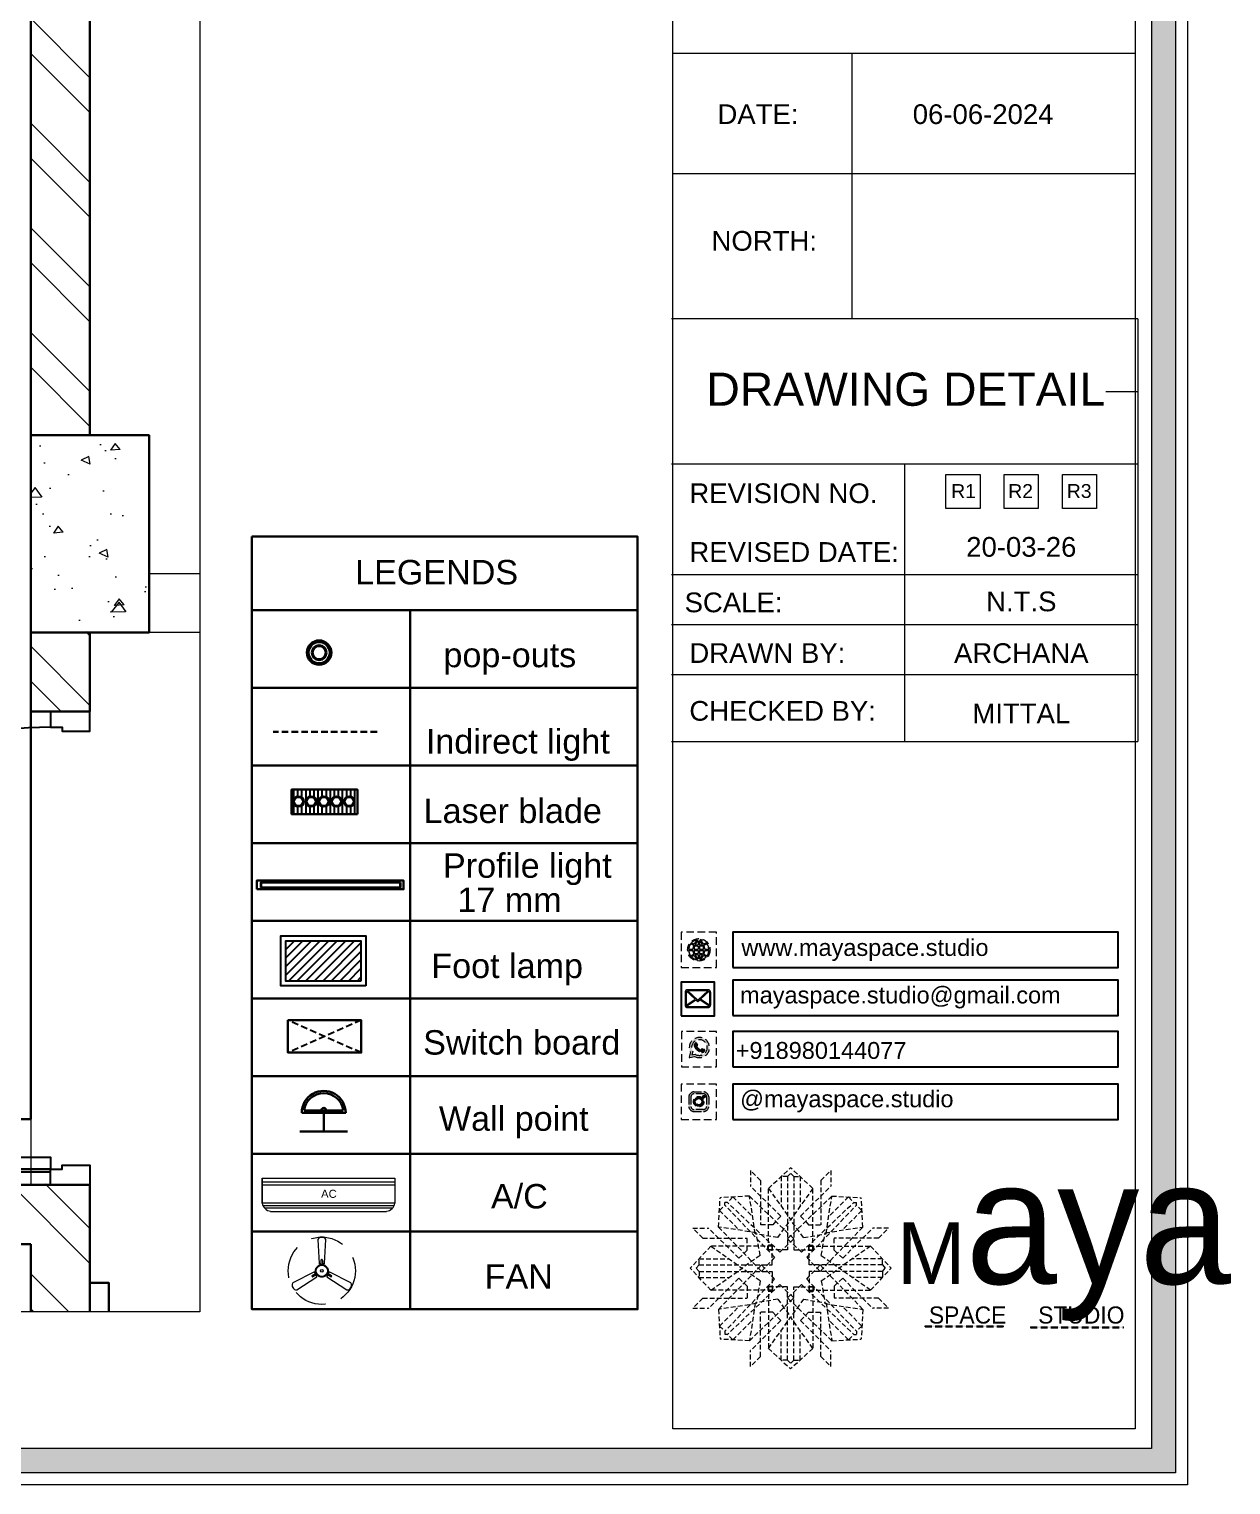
# Model space of a CAD drawing. Header units: millimetres. Extents: x 56222 to 3066687, y -650199 to -121287.
# Drawn here: x 135688.5 to 135779.9, y -183256.6 to -183145.9 of the extents above; entities that cross this region are included whole.
import ezdxf
from ezdxf.enums import TextEntityAlignment as Align

# ---------------------------------------------------------------- set-up
doc = ezdxf.new("R2010")
doc.units = ezdxf.units.MM
doc.header["$MEASUREMENT"] = 0
for name, pattern in [('00 . GROUND FLOOR$0$DASHED', [0.75, 0.5, -0.25]), ('ACAD_ISO02W100', [15, 12, -3]), ('DASHED', [0.75, 0.5, -0.25]), ('DASHED2', [0.375, 0.25, -0.125]), ('DASHEDX2', [1.5, 1, -0.5])]:
    doc.linetypes.add(name, pattern=pattern)
for name, color, linetype in [('09ELECTRICAL', 5, 'Continuous'), ('AR DOOR', 40, 'Continuous'), ('AR ELE-5', 134, 'Continuous'), ('AR HATCH-7', 7, 'Continuous')]:
    doc.layers.add(name, color=color, linetype=linetype)
for name, color, linetype, lineweight in [('COLUMN', 1, 'Continuous', 30), ('dim05', 1, 'Continuous', 13), ('Dimension', 10, 'DASHEDX2', 20), ('ELEC-wires', 1, 'DASHED2', 13), ('Electrical', 84, 'Continuous', 30), ('ELEVATION', 250, 'Continuous', 9), ('FIRST FLOOR', 7, 'Continuous', 9), ('FIRST FLOOR_( PLine )_', 251, 'Continuous', 30), ('FURNITURE', 32, 'Continuous', 9), ('GF FALSE CEILING', 6, 'Continuous', 35), ('NAME PLATE', 7, 'Continuous', 25)]:
    doc.layers.add(name, color=color, linetype=linetype, lineweight=lineweight)
doc.styles.add('Arial', font='arial.ttf')
doc.styles.get("Standard").update_dxf_attribs({"font": 'arial.ttf', "height": 6})
pattern_1 = [(135, (-47548.872, -317320.819), (-3.97747564, -3.97747564), []), (135, (-47548.872, -317318.167), (-3.97747564, -3.97747564), [])]

# ---------------------------------------------------------------- blocks, each defined once
blk = doc.blocks.new('*U19')
for points in [[(-1160, 0), (-1120, 0), (-1120, 30), (-1110, 30), (-1110, 100), (-1160, 100)], [(40, 0), (0, 0), (0, 30), (-10, 30), (-10, 100), (40, 100)], [(0, 0), (0, -1120), (-30, -1120), (-30, 0)]]:
    blk.add_lwpolyline(points, close=True)
at = {"layer": 'AR ELE-5', "linetype": 'ByBlock', "ltscale": 15}
blk.add_arc((1.6, 0.7), 1121.6, 180.0347, 267.627, dxfattribs=at)
blk = doc.blocks.new('FSFSF')
at = {"color": 42, "lineweight": 5, "true_color": 0xe0ac11}
for p, q in [((28600.03, 143.51), (28600.03, 140.16)), ((28602.15, 141.41), (28600.03, 143.51)), ((28603.86, 139.69), (28608.58, 144.08)), ((28613.31, 139.69), (28608.58, 144.08)), ((28615.02, 141.41), (28617.14, 143.51)), ((28617.14, 143.51), (28617.14, 140.16)), ((28606.47, 133.76), (28600.03, 140.16)), ((28602.15, 141.41), (28602.15, 131.95)), ((28607.9, 142.22), (28606.58, 142.22)), ((28606.58, 142.22), (28606.58, 135.84)), ((28607.9, 142.22), (28608.58, 142.85)), ((28607.9, 142.22), (28607.9, 126.58)), ((28609.27, 142.22), (28608.59, 142.85)), ((28609.27, 142.22), (28609.27, 126.58)), ((28609.27, 142.22), (28610.59, 142.22)), ((28610.59, 142.22), (28610.59, 135.84)), ((28610.7, 133.76), (28617.14, 140.16)), ((28615.02, 141.41), (28615.02, 131.95)), ((28593.19, 131.45), (28593.54, 137.71)), ((28599.8, 138.06), (28593.54, 137.71)), ((28594.56, 136.12), (28594.56, 136.71)), ((28596.24, 137.86), (28595.12, 136.69)), ((28596.24, 137.86), (28600.47, 133.65)), ((28601.03, 130), (28599.8, 138.06)), ((28599.8, 138.05), (28608.58, 129.56)), ((28603.86, 126.58), (28603.86, 139.69)), ((28603.86, 139.69), (28608.58, 133.02)), ((28613.31, 139.69), (28608.59, 133.02)), ((28617.37, 138.05), (28608.59, 129.56)), ((28613.31, 126.58), (28613.31, 139.69)), ((28616.14, 130), (28617.37, 138.06)), ((28620.93, 137.86), (28616.7, 133.65)), ((28617.37, 138.06), (28623.63, 137.71)), ((28620.93, 137.86), (28622.05, 136.69)), ((28622.62, 136.12), (28622.62, 136.71)), ((28624, 131.45), (28623.65, 137.71)), ((28593.39, 135), (28594.56, 136.12)), ((28593.39, 135), (28597.6, 130.78)), ((28595.12, 136.69), (28594.53, 136.69)), ((28605.17, 124.98), (28594.56, 136.12)), ((28606.27, 126.08), (28595.12, 136.69)), ((28606.47, 133.76), (28604.75, 131.95)), ((28610.7, 133.76), (28612.42, 131.95)), ((28610.9, 126.08), (28622.05, 136.69)), ((28612.02, 124.98), (28622.62, 136.12)), ((28623.8, 135), (28619.59, 130.78)), ((28622.05, 136.69), (28622.64, 136.69)), ((28623.8, 135), (28622.62, 136.12)), ((28587.73, 131.22), (28591.08, 131.22)), ((28589.84, 129.1), (28587.73, 131.22)), ((28597.49, 124.78), (28591.08, 131.22)), ((28593.19, 131.45), (28601.69, 122.67)), ((28601.25, 130.22), (28593.19, 131.45)), ((28604.75, 131.95), (28602.15, 131.95)), ((28605.86, 129.18), (28608.58, 133.02)), ((28611.31, 129.18), (28608.59, 133.02)), ((28612.42, 131.95), (28615.02, 131.95)), ((28623.99, 131.45), (28615.5, 122.67)), ((28615.94, 130.22), (28624, 131.45)), ((28619.7, 124.78), (28626.1, 131.22)), ((28629.45, 131.22), (28626.1, 131.22)), ((28627.34, 129.1), (28629.45, 131.22)), ((28591.56, 127.39), (28587.17, 122.66)), ((28589.84, 129.1), (28599.29, 129.1)), ((28604.66, 127.39), (28591.56, 127.39)), ((28591.56, 127.39), (28598.23, 122.67)), ((28599.29, 126.5), (28599.29, 129.1)), ((28605.86, 129.18), (28601.03, 130)), ((28602.07, 125.39), (28601.25, 130.22)), ((28603.68, 126.54), (28603.68, 127.39)), ((28604.71, 127.57), (28603.86, 127.57)), ((28604.66, 123.35), (28604.66, 127.39)), ((28604.7, 126.58), (28604.71, 127.57)), ((28606.27, 126.08), (28608.58, 128.27)), ((28607.9, 128.92), (28608.58, 129.56)), ((28607.9, 128.92), (28608.58, 128.27)), ((28609.27, 128.92), (28608.59, 129.56)), ((28609.27, 128.92), (28608.59, 128.27)), ((28610.9, 126.08), (28608.59, 128.27)), ((28611.31, 129.18), (28616.14, 130)), ((28612.46, 126.58), (28612.46, 127.57)), ((28612.46, 127.57), (28613.31, 127.57)), ((28612.52, 123.35), (28612.52, 127.39)), ((28612.52, 127.39), (28625.63, 127.39)), ((28613.51, 126.54), (28613.51, 127.39)), ((28615.12, 125.39), (28615.94, 130.22)), ((28627.34, 129.1), (28617.89, 129.1)), ((28617.89, 126.5), (28617.89, 129.1)), ((28625.63, 127.39), (28618.96, 122.67)), ((28625.63, 127.39), (28630.02, 122.66)), ((28589.03, 123.35), (28589.03, 124.67)), ((28589.03, 124.67), (28595.4, 124.67)), ((28597.49, 124.78), (28599.29, 126.5)), ((28602.07, 125.39), (28598.23, 122.67)), ((28605.17, 124.98), (28602.97, 122.67)), ((28604.66, 126.54), (28603.68, 126.54)), ((28607.9, 126.58), (28603.86, 126.58)), ((28609.27, 126.58), (28613.31, 126.58)), ((28612.02, 124.98), (28614.21, 122.67)), ((28612.52, 126.54), (28613.51, 126.54)), ((28615.12, 125.39), (28618.96, 122.67)), ((28619.7, 124.78), (28617.89, 126.5)), ((28628.16, 124.67), (28621.78, 124.67)), ((28628.16, 123.35), (28628.16, 124.67)), ((28591.56, 117.94), (28587.17, 122.66)), ((28589.03, 123.35), (28588.4, 122.67)), ((28589.03, 121.98), (28588.4, 122.65)), ((28589.03, 123.35), (28604.66, 123.35)), ((28589.03, 121.98), (28604.66, 121.98)), ((28589.03, 121.98), (28589.03, 120.66)), ((28591.56, 117.94), (28598.23, 122.65)), ((28593.19, 113.88), (28601.69, 122.65)), ((28602.07, 119.94), (28598.23, 122.65)), ((28602.33, 123.35), (28601.69, 122.67)), ((28602.33, 121.98), (28601.69, 122.65)), ((28602.33, 123.35), (28602.97, 122.67)), ((28602.33, 121.98), (28602.97, 122.65)), ((28605.17, 120.35), (28602.97, 122.65)), ((28604.66, 121.98), (28604.66, 117.94)), ((28612.02, 120.35), (28614.21, 122.65)), ((28628.16, 123.35), (28612.52, 123.35)), ((28612.52, 121.98), (28612.52, 117.94)), ((28628.16, 121.98), (28612.52, 121.98)), ((28614.85, 123.35), (28614.21, 122.67)), ((28614.85, 121.98), (28614.21, 122.65)), ((28614.85, 123.35), (28615.5, 122.67)), ((28614.85, 121.98), (28615.5, 122.65)), ((28615.12, 119.94), (28618.96, 122.65)), ((28623.99, 113.88), (28615.5, 122.65)), ((28625.63, 117.94), (28618.96, 122.65)), ((28625.63, 117.94), (28630.02, 122.66)), ((28628.16, 123.35), (28628.78, 122.67)), ((28628.16, 121.98), (28628.78, 122.65)), ((28628.16, 121.98), (28628.16, 120.66)), ((28589.03, 120.66), (28595.4, 120.66)), ((28597.49, 120.54), (28591.08, 114.11)), ((28605.17, 120.35), (28594.56, 109.2)), ((28606.27, 119.15), (28595.12, 108.54)), ((28597.49, 120.54), (28599.29, 118.83)), ((28599.29, 118.83), (28599.29, 116.23)), ((28602.07, 119.94), (28601.25, 115.1)), ((28604.66, 118.78), (28603.68, 118.78)), ((28603.68, 118.78), (28603.68, 117.94)), ((28607.9, 118.65), (28603.86, 118.65)), ((28603.86, 118.65), (28603.86, 105.54)), ((28604.7, 118.65), (28604.71, 117.66)), ((28606.27, 119.15), (28608.58, 116.96)), ((28607.9, 103.01), (28607.9, 118.65)), ((28610.9, 119.15), (28608.59, 116.96)), ((28609.27, 118.65), (28613.31, 118.65)), ((28609.27, 103.01), (28609.27, 118.65)), ((28610.9, 119.15), (28622.05, 108.54)), ((28612.02, 120.35), (28622.62, 109.2)), ((28612.46, 118.65), (28612.46, 117.66)), ((28612.52, 118.78), (28613.51, 118.78)), ((28613.31, 118.65), (28613.31, 105.54)), ((28613.51, 118.78), (28613.51, 117.94)), ((28615.12, 119.94), (28615.94, 115.1)), ((28619.7, 120.54), (28617.89, 118.83)), ((28617.89, 118.83), (28617.89, 116.23)), ((28619.7, 120.54), (28626.1, 114.11)), ((28628.16, 120.66), (28621.78, 120.66)), ((28589.84, 116.23), (28587.73, 114.11)), ((28589.84, 116.23), (28599.29, 116.23)), ((28604.66, 117.94), (28591.56, 117.94)), ((28601.25, 115.1), (28593.19, 113.87)), ((28599.8, 107.17), (28608.58, 115.67)), ((28601.03, 115.23), (28599.8, 107.17)), ((28605.86, 116.05), (28601.03, 115.23)), ((28604.71, 117.66), (28603.86, 117.66)), ((28605.86, 116.05), (28608.58, 112.21)), ((28607.9, 116.31), (28608.58, 116.96)), ((28607.9, 116.31), (28608.58, 115.67)), ((28609.27, 116.31), (28608.59, 116.96)), ((28609.27, 116.31), (28608.59, 115.67)), ((28611.31, 116.05), (28608.59, 112.21)), ((28617.37, 107.17), (28608.59, 115.67)), ((28611.31, 116.05), (28616.14, 115.23)), ((28612.46, 117.66), (28613.31, 117.66)), ((28612.52, 117.94), (28625.63, 117.94)), ((28615.94, 115.1), (28624, 113.87)), ((28616.14, 115.23), (28617.37, 107.17)), ((28627.34, 116.23), (28617.89, 116.23)), ((28627.34, 116.23), (28629.45, 114.11)), ((28587.73, 114.11), (28591.08, 114.11)), ((28593.19, 113.87), (28593.54, 107.62)), ((28593.39, 110.32), (28597.6, 114.55)), ((28602.15, 103.82), (28602.15, 113.27)), ((28604.75, 113.27), (28602.15, 113.27)), ((28603.86, 105.54), (28608.58, 112.21)), ((28606.47, 111.47), (28604.75, 113.27)), ((28613.31, 105.54), (28608.59, 112.21)), ((28610.7, 111.47), (28612.42, 113.27)), ((28612.42, 113.27), (28615.02, 113.27)), ((28615.02, 103.82), (28615.02, 113.27)), ((28623.8, 110.32), (28619.59, 114.55)), ((28624, 113.87), (28623.65, 107.62)), ((28629.45, 114.11), (28626.1, 114.11)), ((28593.39, 110.32), (28594.56, 109.2)), ((28594.56, 109.2), (28594.56, 108.61)), ((28596.24, 107.37), (28600.47, 111.58)), ((28606.47, 111.47), (28600.03, 105.07)), ((28606.58, 103.01), (28606.58, 109.38)), ((28610.59, 103.01), (28610.59, 109.38)), ((28610.7, 111.47), (28617.14, 105.07)), ((28620.93, 107.37), (28616.7, 111.58)), ((28623.8, 110.32), (28622.62, 109.2)), ((28622.62, 109.2), (28622.62, 108.61)), ((28599.8, 107.17), (28593.54, 107.52)), ((28595.12, 108.54), (28594.53, 108.54)), ((28596.24, 107.37), (28595.12, 108.54)), ((28617.37, 107.17), (28623.63, 107.52)), ((28620.93, 107.37), (28622.05, 108.54)), ((28622.05, 108.54), (28622.64, 108.54)), ((28600.03, 101.71), (28600.03, 105.07)), ((28602.15, 103.82), (28600.03, 101.71)), ((28603.86, 105.54), (28608.58, 101.15)), ((28607.9, 103.01), (28606.58, 103.01)), ((28607.9, 103.01), (28608.58, 102.38)), ((28613.31, 105.54), (28608.58, 101.15)), ((28609.27, 103.01), (28608.59, 102.38)), ((28609.27, 103.01), (28610.59, 103.01)), ((28615.02, 103.82), (28617.14, 101.71)), ((28617.14, 101.71), (28617.14, 105.07))]:
    blk.add_line(p, q, dxfattribs=at)
blk = doc.blocks.new('hgwg')
at = {"layer": 'Dimension', "true_color": 0xd39e00}
h = blk.add_hatch(color=42, dxfattribs=at)
h.dxf.hatch_style = 1
h.paths.add_polyline_path([(27505.71, 45.05), (27494.27, 45.05), (27494.27, 44.9), (27505.71, 44.9)])
h = blk.add_hatch(color=42, dxfattribs=at)
h.dxf.hatch_style = 1
h.paths.add_polyline_path([(27523.3, 44.9), (27509.68, 44.9), (27509.68, 44.75), (27523.3, 44.75)])
at = {"layer": 'Dimension', "color": 42, "true_color": 0xd39e00}
for p, q in [((27494.27, 45.05), (27505.71, 45.05)), ((27494.27, 44.9), (27494.27, 45.05)), ((27494.27, 44.9), (27505.71, 44.9)), ((27505.71, 45.05), (27505.71, 44.9)), ((27509.68, 44.9), (27523.3, 44.9)), ((27509.68, 44.9), (27509.68, 44.75)), ((27509.68, 44.75), (27523.3, 44.75)), ((27523.3, 44.75), (27523.3, 44.9))]:
    blk.add_line(p, q, dxfattribs=at)
at = {"layer": 'Dimension', "color": 42, "true_color": 0xd39e00, "attachment_point": 1}
for s, width, insert, char_height in [('{\\fCinzel|b0|i0|c0|p2;\\H1.5x;M\\fAmsterdam One|b0|i0|c0|p2;\\H2x;aya}', 85.3277, (27490.17, 69.17), 6), ('{\\fCinzel|b0|i0|c0|p0;SPACE     STUDIO}', 66.129, (27494.83, 47.86), 2.5)]:
    blk.add_mtext_dynamic_manual_height_columns(s, width=width, gutter_width=30, heights=[0], dxfattribs=dict(at, insert=insert, char_height=char_height))
blk = doc.blocks.new('QEGW4TG')
at = {"layer": 'Dimension', "true_color": 0x000000}
h = blk.add_hatch(color=18, dxfattribs=at)
h.dxf.hatch_style = 1
h.paths.add_polyline_path([(2.69, 1.93, 0.170513), (2.95, 1.97, 0.190337), (3.11, 2.18, 0.316231), (3.07, 2.28), (2.79, 2.37, 0.273721), (2.69, 2.34, 0.040749), (2.63, 2.27, -0.441282), (2.53, 2.25, -0.11828), (2.06, 2.64, -0.441282), (2.07, 2.74, 0.040749), (2.13, 2.81, 0.290083), (2.14, 2.92), (2.01, 3.18, 0.316231), (1.91, 3.2, 0.190337), (1.73, 3, 0.170513), (1.72, 2.74, 0.252784)], flags=0)
h.paths.add_polyline_path([(1.19, 1.98), (1.03, 1.3, 0.550912), (1.11, 1.23), (1.75, 1.39, 6.344125)])
h.paths.add_polyline_path([(1.81, 1.7), (1.4, 1.6), (1.5, 2.03, -9.071339)], flags=16)
h.paths.add_polyline_path([(3.11, 2.16, -0.17811), (2.95, 1.97, -0.170513), (2.69, 1.93, -0.252784), (1.72, 2.74, -0.170513), (1.73, 3, -0.17811), (1.89, 3.19, -0.370089), (2.01, 3.18), (2.14, 2.92, -0.307185), (2.13, 2.8, -0.041087), (2.06, 2.73, 0.321676), (2.05, 2.65, 0.126524), (2.55, 2.24, 0.312216), (2.62, 2.26, -0.041087), (2.68, 2.34, -0.290673), (2.79, 2.37), (3.07, 2.28, -0.370089)], flags=0)
h = blk.add_hatch(color=18, dxfattribs=at)
h.dxf.hatch_style = 1
h.paths.add_polyline_path([(2.79, 2.37, 0.273721), (2.69, 2.34, 0.040749), (2.63, 2.27, -0.441282), (2.53, 2.25, -0.11828), (2.06, 2.64, -0.441282), (2.07, 2.74, 0.040749), (2.13, 2.81, 0.290083), (2.14, 2.92), (2.01, 3.18, 0.316231), (1.91, 3.2, 0.190337), (1.73, 3, 0.170513), (1.72, 2.74, 0.252784), (2.69, 1.93, 0.170513), (2.95, 1.97, 0.190337), (3.11, 2.18, 0.316231), (3.07, 2.28)])
for p, q in [((1.19, 1.98), (1.03, 1.3)), ((1.5, 2.03), (1.4, 1.6)), ((2.01, 3.18), (2.14, 2.92)), ((3.07, 2.28), (2.8, 2.36)), ((1.1, 1.23), (1.75, 1.39)), ((1.4, 1.6), (1.81, 1.7))]:
    blk.add_line(p, q)
blk.add_lwpolyline([(0, 0), (4.68, 0), (4.68, 4.68), (0, 4.68)], close=True)
for centre, radius, start, end in [((2.39, 2.56), 1.34, 241.4727, 205.6422), ((2.39, 2.56), 1.04, 235.9962, 210.8333), ((2.09, 2.87), 0.39, 159.7007, 198.4072), ((2.96, 3.23), 1.33, 201.4218, 258.1669), ((2.07, 2.87), 0.364, 118.9685, 159.3648), ((1.94, 3.12), 0.0896, 41.8985, 123.1344), ((2.11, 2.68), 0.066, 135.9932, 224.8892), ((1.67, 3.16), 0.586, 312.4617, 321.8728), ((3.12, 3.42), 1.31, 216.5455, 243.5279), ((2.05, 2.87), 0.104, 320.3924, 28.6971), ((2.57, 2.3), 0.066, 234.2482, 323.1441), ((3.11, 1.94), 0.586, 137.2645, 146.6756), ((2.76, 2.27), 0.104, 70.4402, 138.745), ((2.75, 2.31), 0.39, 260.7301, 299.4366), ((2.76, 2.29), 0.364, 299.7725, 340.1688), ((3.03, 2.2), 0.0896, 336.0029, 57.2388), ((1.09, 1.29), 0.0598, 164.8483, 282.1458)]:
    blk.add_arc(centre, radius, start, end)
blk = doc.blocks.new('ASGERG')
at = {"layer": 'Dimension', "true_color": 0x000000}
h = blk.add_hatch(color=18, dxfattribs=at)
h.dxf.hatch_style = 1
h.paths.add_polyline_path([(0.99, 1.7, 0.353872), (1.69, 1.03), (2.96, 1.03, 0.353872), (3.66, 1.7), (3.66, 2.99, 0.353872), (2.96, 3.67), (1.69, 3.67, 0.353872), (0.99, 2.99)])
h.paths.add_polyline_path([(1.27, 2.97, -0.353872), (1.72, 3.4), (2.94, 3.4, -0.353872), (3.38, 2.97), (3.38, 1.72, -0.353872), (2.94, 1.3), (1.72, 1.3, -0.353872), (1.27, 1.72)], flags=16)
h.paths.add_polyline_path([(3.02, 2.35, -1), (1.64, 2.35, -1)], flags=0)
h.paths.add_polyline_path([(2.74, 2.35, -1), (1.92, 2.35, -1)], flags=0)
h.paths.add_polyline_path([(2.86, 3.02, -1), (3.19, 3.02, -1)], flags=0)
h.paths.add_polyline_path([(1.64, 2.35, 1), (3.02, 2.35, 1)], flags=0)
h = blk.add_hatch(color=18, dxfattribs=at)
h.dxf.hatch_style = 1
h.paths.add_polyline_path([(1.64, 2.35, 1), (3.02, 2.35, 1)])
h.paths.add_polyline_path([(2.74, 2.35, -1), (1.92, 2.35, -1)], flags=16)
h = blk.add_hatch(color=18, dxfattribs=at)
h.dxf.hatch_style = 1
h.paths.add_polyline_path([(3.19, 3.02, 1), (2.86, 3.02, 1)])
for p, q in [((0.99, 2.99), (0.99, 1.7)), ((1.27, 2.97), (1.27, 1.72)), ((1.69, 3.67), (2.96, 3.67)), ((2.94, 3.4), (1.72, 3.4)), ((3.38, 2.97), (3.38, 1.72)), ((3.66, 2.99), (3.66, 1.7)), ((1.69, 1.03), (2.96, 1.03)), ((2.94, 1.3), (1.72, 1.3))]:
    blk.add_line(p, q)
blk.add_lwpolyline([(0, 0), (4.68, 0), (4.68, 4.68), (0, 4.68)], close=True)
for centre, radius in [((2.33, 2.35), 0.694), ((2.33, 2.35), 0.414), ((3.02, 3.02), 0.168)]:
    blk.add_circle(centre, radius)
for centre, radius, start, end in [((1.76, 2.89), 0.778, 94.8631, 172.8127), ((1.76, 2.91), 0.491, 94.8631, 172.8127), ((2.9, 2.91), 0.491, 7.1873, 85.1369), ((2.89, 2.89), 0.778, 7.1873, 85.1369), ((1.76, 1.8), 0.778, 187.1873, 265.1369), ((1.76, 1.78), 0.491, 187.1873, 265.1369), ((2.9, 1.78), 0.491, 274.8631, 352.8127), ((2.89, 1.8), 0.778, 274.8631, 352.8127)]:
    blk.add_arc(centre, radius, start, end)
blk = doc.blocks.new('DTGWEGEARG')
at = {"layer": 'Dimension', "true_color": 0x000000}
h = blk.add_hatch(color=18, dxfattribs=at)
h.dxf.hatch_style = 1
h.paths.add_polyline_path([(3.83, 2.34, 1), (0.85, 2.34, 1)])
h.paths.add_polyline_path([(2.51, 1.01, 0.105795), (2.96, 1.58, -0.055205), (3.3, 1.41, -0.169822)], flags=16)
h.paths.add_polyline_path([(2.41, 1.12), (2.41, 1.69, -0.058279), (2.81, 1.63, -0.103353)], flags=16)
h.paths.add_polyline_path([(2.26, 1.13, -0.101741), (1.87, 1.63, -0.057171), (2.26, 1.69)], flags=16)
h.paths.add_polyline_path([(2.17, 1.01, -0.169822), (1.38, 1.41, -0.055205), (1.72, 1.58, 0.105795)], flags=16)
h.paths.add_polyline_path([(3.02, 1.72, 0.081336), (3.13, 2.27), (3.68, 2.27, -0.152069), (3.4, 1.52, 0.05687)], flags=16)
h.paths.add_polyline_path([(2.87, 1.77, 0.061945), (2.41, 1.84), (2.41, 2.27), (2.98, 2.27, -0.081344)], flags=16)
h.paths.add_polyline_path([(2.26, 1.84, 0.060923), (1.8, 1.77, -0.081344), (1.7, 2.27), (2.26, 2.27)], flags=16)
h.paths.add_polyline_path([(1.66, 1.72, 0.05687), (1.28, 1.52, -0.152069), (1, 2.27), (1.55, 2.27, 0.081336)], flags=16)
h.paths.add_polyline_path([(2.41, 2.42), (2.41, 2.83, 0.061945), (2.87, 2.91, -0.080009), (2.98, 2.42)], flags=16)
h.paths.add_polyline_path([(3.13, 2.42, 0.080116), (3.02, 2.96, 0.05687), (3.4, 3.16, 0.028258), (3.3, 3.27, -0.055205), (2.96, 3.1, 0.105795), (2.51, 3.67, -0.36029), (3.68, 2.42)], flags=16)
h.paths.add_polyline_path([(2.26, 2.42), (1.7, 2.42, -0.080009), (1.8, 2.91, 0.060923), (2.26, 2.84)], flags=16)
h.paths.add_polyline_path([(1.55, 2.42), (1, 2.42, -0.150466), (1.28, 3.16, 0.05687), (1.66, 2.96, 0.080116)], flags=16)
h.paths.add_polyline_path([(2.41, 2.98), (2.41, 3.56, -0.103353), (2.81, 3.05, -0.058279)], flags=16)
h.paths.add_polyline_path([(2.26, 2.99, -0.057171), (1.87, 3.05, -0.101741), (2.26, 3.55)], flags=16)
h.paths.add_polyline_path([(1.72, 3.1, -0.055205), (1.38, 3.27, -0.169822), (2.17, 3.67, 0.105795)], flags=16)
blk.add_lwpolyline([(0, 0), (4.68, 0), (4.68, 4.68), (0, 4.68)], close=True)
at = {"layer": 'Dimension', "color": 18, "true_color": 0x000000}
for p, q in [((1, 2.42), (1.55, 2.42)), ((1, 2.27), (1.55, 2.27)), ((1.7, 2.42), (2.26, 2.42)), ((1.7, 2.27), (2.26, 2.27)), ((2.26, 3.55), (2.26, 2.99)), ((2.26, 2.84), (2.26, 2.42)), ((2.26, 2.27), (2.26, 1.84)), ((2.41, 3.56), (2.41, 2.98)), ((2.41, 2.83), (2.41, 2.42)), ((2.41, 2.42), (2.98, 2.42)), ((2.41, 2.27), (2.98, 2.27)), ((2.41, 2.27), (2.41, 1.84)), ((3.13, 2.42), (3.68, 2.42)), ((3.13, 2.27), (3.68, 2.27)), ((2.26, 1.69), (2.26, 1.13)), ((2.41, 1.69), (2.41, 1.12))]:
    blk.add_line(p, q, dxfattribs=at)
blk.add_circle((2.34, 2.34), 1.49, dxfattribs=at)
for centre, radius, start, end in [((2.34, 2.34), 1.34, 142.3819, 176.6093), ((2.34, 2.34), 1.34, 183.0315, 217.6181), ((2.34, 4.74), 1.9, 236.1399, 249.1595), ((2.34, 2.34), 1.34, 97.3549, 135.9073), ((2.34, 4.74), 1.75, 236.7417, 249.3811), ((3.28, 2.34), 1.73, 159.0567, 177.3789), ((3.28, 2.34), 1.73, 182.3435, 200.9433), ((3.28, 2.34), 1.58, 158.8325, 177.1302), ((3.28, 2.34), 1.58, 182.5658, 201.1675), ((3.28, 2.34), 1.73, 129.9301, 154.0867), ((2.34, 4.74), 1.9, 253.6799, 267.6253), ((3.28, 2.34), 1.58, 130.1073, 153.3446), ((2.34, 4.74), 1.75, 254.3336, 267.422), ((1.4, 2.34), 1.58, 26.6554, 50.2584), ((2.34, 4.74), 1.75, 272.3248, 285.6664), ((2.34, 4.74), 1.9, 272.1415, 286.3201), ((2.34, 2.34), 1.34, 3.3907, 82.6451), ((1.4, 2.34), 1.73, 25.9133, 50.0699), ((1.4, 2.34), 1.58, 2.8698, 21.1675), ((1.4, 2.34), 1.58, 338.8325, 357.4342), ((2.34, 4.74), 1.75, 290.6189, 303.2583), ((2.34, 4.74), 1.9, 290.8405, 303.8601), ((1.4, 2.34), 1.73, 2.6211, 20.9433), ((1.4, 2.34), 1.73, 339.0567, 357.6565), ((2.34, 2.34), 1.34, 322.3819, 356.9685), ((2.34, -0.06), 1.9, 110.8405, 123.8601), ((2.34, -0.06), 1.75, 110.6189, 123.2583), ((2.34, 2.34), 1.34, 224.0927, 262.6451), ((3.28, 2.34), 1.73, 205.9133, 230.0699), ((2.34, -0.06), 1.9, 92.3747, 106.3201), ((2.34, -0.06), 1.75, 92.578, 105.6664), ((3.28, 2.34), 1.58, 206.6554, 229.8927), ((2.34, -0.06), 1.9, 73.6799, 87.8585), ((2.34, -0.06), 1.75, 74.3336, 87.6752), ((1.4, 2.34), 1.58, 309.7416, 333.3446), ((1.4, 2.34), 1.73, 309.9301, 334.0867), ((2.34, 2.34), 1.34, 277.3549, 315.9073), ((2.34, -0.06), 1.75, 56.7417, 69.3811), ((2.34, -0.06), 1.9, 56.1399, 69.1595)]:
    blk.add_arc(centre, radius, start, end, dxfattribs=at)
blk = doc.blocks.new('KIDS')
at = {"layer": 'FURNITURE', "color": 9, "lineweight": 5, "true_color": 0xc7c8ca}
blk.add_line((134682.4, -183423.79), (134807.4, -183423.79), dxfattribs=at)
at = {"layer": 'FURNITURE', "color": 9, "lineweight": 30, "true_color": 0xc7c8ca}
blk.add_line((134808.9, -183427.79), (134682.4, -183427.79), dxfattribs=at)
blk = doc.blocks.new('FLOOR LT.')
at = {"layer": '09ELECTRICAL'}
h = blk.add_hatch(dxfattribs=at)
h.set_pattern_fill('ANSI31', color=256, scale=6.05916, angle=180, style=0)
h.set_pattern_definition([(225, (8190.6031, -14293.93296), (0.535559115, -0.535559115), [])])
h.paths.add_polyline_path([(0.56, -5.52), (-8.83, -5.52), (-8.83, -0.49), (0.56, -0.49)])
for points in [[(1.17, -6.13), (-9.43, -6.13), (-9.43, 0.12), (1.17, 0.12)], [(0.56, -5.52), (-8.83, -5.52), (-8.83, -0.49), (0.56, -0.49)]]:
    blk.add_lwpolyline(points, close=True, dxfattribs=at)
blk = doc.blocks.new('A$C2E9001B6')
at = {"layer": 'Electrical', "ltscale": 10}
for p, q in [((0, 5), (5.83, 5)), ((2.92, 2.71), (2.92, 5)), ((0.21, 2.71), (5.62, 2.71)), ((0.51, 2.42), (5.32, 2.42))]:
    blk.add_line(p, q, dxfattribs=at)
at = {"layer": 'Electrical', "ltscale": 10, "extrusion": (0, 0, -1)}
for centre, major_axis, start_param, end_param in [((2.92, 2.71), (-1.91, 1.91), 2.356194, 5.497787), ((2.92, 2.71), (1.71, 1.71), 0.902965, 3.809424), ((2.92, 2.43), (-0.223, 0.223), 2.378522, 5.47546)]:
    blk.add_ellipse(centre, major_axis=major_axis, ratio=1, start_param=start_param, end_param=end_param, dxfattribs=at)
blk = doc.blocks.new('zw$7A8B')
at = {"layer": 'Electrical', "lineweight": 9}
for p, q in [((0, 12), (0, 2.9)), ((0.28, 2.07), (47.72, 2.07)), ((0.81, 1.24), (47.19, 1.24)), ((3.04, 0), (44.96, 0))]:
    blk.add_line(p, q, dxfattribs=at)
at = {"layer": 'Electrical', "lineweight": 9, "ltscale": 2}
for p, q in [((0, 12), (48, 12)), ((0, 2.9), (0, 12)), ((48, 12), (48, 2.9)), ((48, 2.9), (0, 2.9))]:
    blk.add_line(p, q, dxfattribs=at)
at = {"layer": 'Electrical', "lineweight": 9, "ltscale": 15}
for p, q in [((0, 10.69), (48, 10.69)), ((0, 9.53), (48, 9.53))]:
    blk.add_line(p, q, dxfattribs=at)
at = {"layer": 'Electrical', "lineweight": 9}
for centre, start, end in [((3.61, 3.64), 191.5479, 261.1486), ((44.39, 3.64), 278.8514, 348.4521)]:
    blk.add_arc(centre, 3.68, start, end, dxfattribs=at)
at = {"layer": 'Electrical', "ltscale": 10, "insert": (21.28, 7.81), "char_height": 2.929, "width": 6.7046, "attachment_point": 1}
blk.add_mtext('AC', dxfattribs=at)

msp = doc.modelspace()

# ---------------------------------------------------------------- hatches: boundary and pattern name
at = {"layer": 'AR HATCH-7', "lineweight": 15, "true_color": 0x939598}
h = msp.add_hatch(dxfattribs=at)
h.set_pattern_fill('ANSI32', color=252, scale=15, angle=90)
h.set_pattern_definition(pattern_1)
h.paths.add_polyline_path([(135532.602, -183198.814), (135532.602, -183243.473), (135537.102, -183243.473), (135537.102, -183238.232), (135550.602, -183238.232), (135550.602, -183229.814), (135537.102, -183229.814), (135537.102, -183202.232), (135537.102, -183198.814)])
h.paths.add_polyline_path([(135532.602, -183092.732), (135532.602, -183137.732), (135537.102, -183137.732), (135537.102, -183105.814), (135548.602, -183105.814), (135548.602, -183092.732)])
h.paths.add_polyline_path([(135688.602, -183191.732), (135688.602, -183197.732), (135693.102, -183197.732), (135693.102, -183191.732)])
h.paths.add_polyline_path([(135688.602, -183101.732), (135688.602, -183116.732), (135688.602, -183176.732), (135693.102, -183176.732), (135693.102, -183101.732)])
h.paths.add_polyline_path([(135621.119, -183222.307), (135621.119, -183192.491)])
h = msp.add_hatch(dxfattribs=at)
h.set_pattern_fill('AR-CONC', color=252, angle=135)
h.set_pattern_definition([(185, (-47546.6177, -316380.5967), (-4.62807079, 5.51551999), [0.75, -8.25]), (130, (-47546.618, -316380.597), (-4.3376815, -6.29992167), [0.6, -6.6]), (235.4514445, (-47547.003, -316380.137), (-8.96575221, -0.78440164), [0.63740192, -7.01142112]), (181.1842, (-47548.032, -316382.011), (-6.37613776, 8.71693388), [1.125, -12.375]), (231.6356355, (-47548.563, -316381.285), (-13.4971167, -0.2790007), [0.9561034, -10.5171376]), (126.184164, (-47548.032, -316382.011), (-13.4971167, -0.2790007), [0.9, -9.9]), (156, (-47548.3854, -316380.95), (-1.37382476, 7.06771572), [0.75, -8.25]), (101, (-47548.3854, -316380.95), (-6.84808435, -3.40708593), [0.6, -6.6]), (206.4514447, (-47548.5, -316380.361), (-8.22190906, 3.66062975), [0.6374019, -7.01142112]), (172.5, (-47546.6177, -316380.5967), (-2.439898176, -2.267931853), [0, -6.52, 0, -6.7, 0, -6.625]), (142.5, (-47546.6177, -316380.5967), (-4.6490945, -0.92872942), [0, -3.82, 0, -6.37, 0, -2.525]), (102.5, (-47545.0408, -316382.1736), (-3.615207618, 3.934181673), [0, -2.5, 0, -7.8, 0, -10.35]), (92.5, (-47544.3337, -316382.8807), (-4.83159807, 3.41589983), [0, -3.25, 0, -5.18, 0, -7.35])])
h.paths.add_polyline_path([(135688.602, -183176.732), (135688.602, -183191.732), (135697.602, -183191.732), (135697.602, -183176.732)])
h = msp.add_hatch(dxfattribs=at)
h.set_pattern_fill('ANSI32', color=252, scale=15, angle=90)
h.set_pattern_definition(pattern_1)
h.paths.add_polyline_path([(135660.602, -183233.814), (135660.602, -183236.314), (135660.602, -183238.314), (135688.602, -183238.314), (135688.602, -183243.473), (135693.102, -183243.473), (135693.102, -183233.732), (135690.102, -183233.732)])
at = {"layer": 'Dimension', "linetype": 'Continuous', "true_color": 0xd39e00}
h = msp.add_hatch(color=42, dxfattribs=at)
h.paths.add_polyline_path([(135514.062, -183071.57), (135514.062, -183255.705), (135775.665, -183255.705), (135775.665, -183071.57)])
h.paths.add_polyline_path([(135515.898, -183073.406), (135773.829, -183073.406), (135773.829, -183253.869), (135515.898, -183253.869)], flags=16)
at = {"layer": 'Dimension', "true_color": 0x000000}
h = msp.add_hatch(color=18, dxfattribs=at)
h.dxf.hatch_style = 1
h.paths.add_polyline_path([(135740.104, -183220.331, 0.4142136), (135740.299, -183220.136), (135740.299, -183219.162, 0.4142136), (135740.104, -183218.967), (135738.555, -183218.967, 0.4142136), (135738.36, -183219.162), (135738.36, -183220.136, 0.4142136), (135738.555, -183220.331)])
h.paths.add_polyline_path([(135739.473, -183219.744), (135740.19, -183220.222, -0.1989124), (135740.104, -183220.258), (135738.555, -183220.258, -0.1989124), (135738.469, -183220.222), (135739.186, -183219.744), (135739.33, -183219.878)], flags=16)
h.paths.add_polyline_path([(135739.33, -183219.778), (135738.541, -183219.041, -0.0287833), (135738.555, -183219.04), (135740.104, -183219.04, -0.0287833), (135740.118, -183219.041)], flags=16)
h.paths.add_polyline_path([(135739.528, -183219.693), (135740.189, -183219.074, -0.2024819), (135740.226, -183219.162), (135740.226, -183220.136, -0.043076), (135740.224, -183220.157)], flags=16)
h.paths.add_polyline_path([(135739.131, -183219.693), (135738.435, -183220.157, -0.043076), (135738.433, -183220.136), (135738.433, -183219.162, -0.2024819), (135738.47, -183219.074)], flags=16)
at = {"layer": 'Electrical', "lineweight": 25, "true_color": 0x000000, "transparency": 33554687}
h = msp.add_hatch(dxfattribs=at)
h.set_pattern_fill('ANSI31', color=18, scale=2.476187, angle=225)
h.set_pattern_definition([(270, (143755.59475, -196185.68598), (0.309523398, -1e-16), [])])
h.paths.add_polyline_path([(135711.996, -183205.613), (135712.534, -183204.963, -0.6754013), (135712.818, -183204.257, -0.1553602), (135713.055, -183204.333), (135713.439, -183203.869), (135713.439, -183203.756), (135708.431, -183203.756), (135708.431, -183205.613)])
h.paths.add_polyline_path([(135708.966, -183205.077, -1), (135708.966, -183204.257, -1)], flags=16)
h.paths.add_polyline_path([(135709.929, -183204.257, -1), (135709.929, -183205.077, -1)], flags=16)
h.paths.add_polyline_path([(135708.966, -183204.995, -1), (135708.966, -183204.339, -1)], flags=0)
h.paths.add_polyline_path([(135709.929, -183204.339, -1), (135709.929, -183204.995, -1)], flags=0)
h.paths.add_polyline_path([(135710.892, -183204.257, -1), (135710.892, -183205.077, -1)], flags=16)
h.paths.add_polyline_path([(135710.892, -183204.339, -1), (135710.892, -183204.995, -1)], flags=0)
h.paths.add_polyline_path([(135711.855, -183204.257, -1), (135711.855, -183205.077, -1)], flags=16)
h.paths.add_polyline_path([(135711.855, -183204.339, -1), (135711.855, -183204.995, -1)], flags=0)
h.paths.add_polyline_path([(135712.534, -183204.963), (135711.996, -183205.613), (135713.439, -183205.613), (135713.439, -183203.869), (135713.055, -183204.333, -0.7310619), (135712.818, -183205.077, -0.1937438)], flags=17)

# ---------------------------------------------------------------- linework, layer by layer
at = {"color": 242, "linetype": 'DASHED', "true_color": 0xcd2027}
for p, q in [((135713.734, -183223.757), (135708.158, -183221.289)), ((135713.734, -183221.289), (135708.158, -183223.757))]:
    msp.add_line(p, q, dxfattribs=at)
at = {"color": 18, "true_color": 0x000000}
for points in [[(135741.985, -183217.278), (135771.298, -183217.278), (135771.298, -183214.599), (135741.985, -183214.599)], [(135741.985, -183220.935), (135771.298, -183220.935), (135771.298, -183218.256), (135741.985, -183218.256)], [(135741.999, -183224.835), (135771.298, -183224.835), (135771.298, -183222.156), (135741.999, -183222.156)], [(135741.985, -183228.828), (135771.298, -183228.828), (135771.298, -183226.149), (135741.985, -183226.149)]]:
    msp.add_lwpolyline(points, close=True, dxfattribs=at)
msp.add_lwpolyline([(135738.054, -183220.955), (135740.602, -183220.955), (135740.602, -183218.407), (135738.054, -183218.407)], close=True)
at = {"layer": 'COLUMN'}
msp.add_lwpolyline([(135688.602, -183176.814), (135697.602, -183176.814), (135697.602, -183191.814), (135688.602, -183191.814)], close=True, dxfattribs=at)
at = {"layer": 'Dimension', "color": 42, "linetype": 'Continuous', "true_color": 0xd39e00}
for p, q in [((135772.586, -183147.786), (135737.434, -183147.786)), ((135751.035, -183147.786), (135751.035, -183167.967)), ((135772.586, -183156.921), (135737.434, -183156.921)), ((135772.799, -183167.967), (135737.326, -183167.967)), ((135772.799, -183167.967), (135772.799, -183200.096)), ((135770.352, -183173.475), (135772.799, -183173.475)), ((135737.326, -183178.983), (135772.799, -183178.983)), ((135755.062, -183200.096), (135755.062, -183178.983)), ((135772.799, -183187.428), (135737.326, -183187.428)), ((135772.799, -183191.232), (135737.326, -183191.232)), ((135772.799, -183195.035), (135737.326, -183195.035)), ((135737.326, -183200.096), (135772.799, -183200.096))]:
    msp.add_line(p, q, dxfattribs=at)
at = {"layer": 'Dimension', "color": 18, "linetype": 'Continuous', "true_color": 0x000000}
for p, q in [((135738.36, -183219.162), (135738.36, -183220.136)), ((135738.433, -183219.162), (135738.433, -183220.136)), ((135738.47, -183219.074), (135739.131, -183219.693)), ((135738.541, -183219.041), (135739.33, -183219.778)), ((135738.555, -183218.967), (135740.104, -183218.967)), ((135738.555, -183219.04), (135740.104, -183219.04)), ((135739.33, -183219.778), (135740.118, -183219.041)), ((135739.528, -183219.693), (135740.189, -183219.074)), ((135740.226, -183219.162), (135740.226, -183220.136)), ((135740.299, -183219.162), (135740.299, -183220.136)), ((135738.435, -183220.157), (135739.131, -183219.693)), ((135738.469, -183220.222), (135739.186, -183219.744)), ((135738.555, -183220.258), (135740.104, -183220.258)), ((135738.555, -183220.331), (135740.104, -183220.331)), ((135739.186, -183219.744), (135739.33, -183219.878)), ((135739.33, -183219.878), (135739.473, -183219.744)), ((135740.19, -183220.222), (135739.473, -183219.744)), ((135740.224, -183220.157), (135739.528, -183219.693))]:
    msp.add_line(p, q, dxfattribs=at)
at = {"layer": 'Dimension', "color": 42, "linetype": 'Continuous', "true_color": 0xd39e00}
for points in [[(135513.144, -183070.652), (135776.583, -183070.652), (135776.583, -183256.623), (135513.144, -183256.623)], [(135514.062, -183071.57), (135775.665, -183071.57), (135775.665, -183255.705), (135514.062, -183255.705)], [(135515.898, -183073.406), (135773.829, -183073.406), (135773.829, -183253.869), (135515.898, -183253.869)], [(135758.202, -183179.8), (135760.791, -183179.8), (135760.791, -183182.388), (135758.202, -183182.388)], [(135762.636, -183179.8), (135765.225, -183179.8), (135765.225, -183182.388), (135762.636, -183182.388)], [(135767.07, -183179.8), (135769.659, -183179.8), (135769.659, -183182.388), (135767.07, -183182.388)]]:
    msp.add_lwpolyline(points, close=True, dxfattribs=at)
at = {"layer": 'Dimension', "color": 42, "linetype": 'ByBlock', "true_color": 0xd39e00}
msp.add_lwpolyline([(135737.434, -183252.358), (135737.434, -183074.917), (135772.586, -183074.917), (135772.586, -183252.358)], close=True, dxfattribs=at)
at = {"layer": 'Dimension', "color": 18, "true_color": 0x000000}
for centre, radius, start, end in [((135738.555, -183219.162), 0.195, 90, 180), ((135738.555, -183219.162), 0.122, 134.21354, 180), ((135738.555, -183219.162), 0.122, 90, 96.59481), ((135740.104, -183219.162), 0.195, 0, 90), ((135740.104, -183219.162), 0.122, 83.40519, 90), ((135740.104, -183219.162), 0.122, 0, 45.78646), ((135738.555, -183220.136), 0.195, 180, 270), ((135738.555, -183220.136), 0.122, 180, 189.86619), ((135738.555, -183220.136), 0.122, 224.99995, 270), ((135740.104, -183220.136), 0.195, 270, 0), ((135740.104, -183220.136), 0.122, 270, 315.00005), ((135740.104, -183220.136), 0.122, 350.13381, 0)]:
    msp.add_arc(centre, radius, start, end, dxfattribs=at)
at = {"layer": 'ELEC-wires', "color": 5, "linetype": 'ByBlock', "lineweight": 30, "ltscale": 4}
msp.add_lwpolyline([(135708.158, -183221.289), (135713.734, -183221.289), (135713.734, -183223.757), (135708.158, -183223.757)], close=True, dxfattribs=at)
at = {"layer": 'Electrical', "color": 0, "lineweight": 30}
for p, q in [((135705.419, -183190.121), (135734.756, -183190.121)), ((135717.465, -183190.121), (135717.465, -183243.266))]:
    msp.add_line(p, q, dxfattribs=at)
at = {"layer": 'Electrical', "color": 18, "lineweight": 30, "true_color": 0x000000}
for p, q in [((135705.419, -183196.026), (135734.756, -183196.026)), ((135705.419, -183201.931), (135734.756, -183201.931)), ((135705.419, -183207.836), (135734.756, -183207.836)), ((135705.419, -183213.741), (135734.756, -183213.741)), ((135705.419, -183213.741), (135734.756, -183213.741)), ((135705.419, -183213.741), (135734.756, -183213.741)), ((135705.419, -183219.646), (135734.756, -183219.646)), ((135705.419, -183219.646), (135734.756, -183219.646)), ((135705.419, -183225.551), (135734.756, -183225.551)), ((135705.419, -183225.551), (135734.756, -183225.551)), ((135705.419, -183231.456), (135734.756, -183231.456)), ((135705.419, -183231.456), (135734.756, -183231.456)), ((135705.419, -183237.361), (135734.756, -183237.361)), ((135705.419, -183237.361), (135734.756, -183237.361)), ((135705.419, -183237.361), (135734.756, -183237.361)), ((135705.419, -183243.266), (135734.756, -183243.266))]:
    msp.add_line(p, q, dxfattribs=at)
at = {"layer": 'Electrical', "color": 3, "linetype": '00 . GROUND FLOOR$0$DASHED', "lineweight": 30}
msp.add_line((135714.934, -183199.373), (135707.036, -183199.373), dxfattribs=at)
at = {"layer": 'Electrical', "lineweight": 15, "ltscale": 20}
for p, q in [((135710.43, -183237.964), (135710.524, -183239.777)), ((135710.951, -183239.777), (135711.045, -183237.964)), ((135710.139, -183240.444), (135708.523, -183241.268)), ((135710.684, -183239.867), (135710.684, -183239.522)), ((135710.791, -183239.525), (135710.791, -183239.867)), ((135712.953, -183241.268), (135711.336, -183240.444)), ((135708.83, -183241.801), (135710.353, -183240.813)), ((135710.001, -183240.708), (135710.298, -183240.537)), ((135710.351, -183240.629), (135710.052, -183240.802)), ((135711.123, -183240.813), (135712.645, -183241.801)), ((135711.421, -183240.801), (135711.124, -183240.629)), ((135711.178, -183240.537), (135711.477, -183240.71))]:
    msp.add_line(p, q, dxfattribs=at)
at = {"layer": 'Electrical', "color": 0, "lineweight": 30}
msp.add_lwpolyline([(135705.419, -183184.519), (135734.756, -183184.519), (135734.756, -183243.266), (135705.419, -183243.266)], close=True, dxfattribs=at)
at = {"layer": 'Electrical', "color": 240, "lineweight": 30, "true_color": 0xed1f24, "transparency": 33554687, "elevation": -0.774}
msp.add_lwpolyline([(135713.439, -183205.613), (135708.431, -183205.613), (135708.431, -183203.756), (135713.439, -183203.756)], close=True, dxfattribs=at)
at = {"layer": 'Electrical', "color": 7, "lineweight": 30}
msp.add_lwpolyline([(135705.791, -183211.329), (135716.957, -183211.329), (135716.957, -183210.673), (135705.791, -183210.673)], close=True, dxfattribs=at)
at = {"layer": 'Electrical', "color": 175, "lineweight": 30, "ltscale": 8, "true_color": 0x4554a5}
for points in [[(135716.71, -183210.814), (135716.71, -183211.198), (135706.109, -183211.198), (135706.109, -183210.814)], [(135716.699, -183210.825), (135716.699, -183211.187), (135706.121, -183211.187), (135706.121, -183210.825)]]:
    msp.add_lwpolyline(points, close=True, dxfattribs=at)
at = {"layer": 'Electrical', "color": 18, "ltscale": 8, "true_color": 0x000000}
for radius in [0.931, 0.807, 0.56, 0.498]:
    msp.add_circle((135710.533, -183193.341), radius, dxfattribs=at)
at = {"layer": 'Electrical', "color": 18, "lineweight": 25, "true_color": 0x000000, "transparency": 33554687}
for centre, radius in [((135708.966, -183204.667, -0.774), 0.41), ((135708.966, -183204.667, -0.774), 0.328), ((135709.929, -183204.667, -0.774), 0.41), ((135709.929, -183204.667, -0.774), 0.328), ((135710.892, -183204.667, -0.774), 0.41), ((135710.892, -183204.667, -0.774), 0.328), ((135711.855, -183204.667, -0.774), 0.41), ((135711.855, -183204.667, -0.774), 0.328), ((135712.818, -183204.667, -0.774), 0.41), ((135712.818, -183204.667, -0.774), 0.328)]:
    msp.add_circle(centre, radius, dxfattribs=at)
at = {"layer": 'Electrical', "linetype": 'DASHED', "lineweight": 15, "ltscale": 5}
msp.add_circle((135710.738, -183240.344), 2.56, dxfattribs=at)
at = {"layer": 'Electrical', "lineweight": 15, "ltscale": 20}
for centre, major_axis, start_param, end_param in [((135710.738, -183238.138), (0.25, 0.25), -0.2721361, 1.8429674), ((135710.14, -183240.501), (0.0408, -0.0408), 0.9782383, 2.3730084), ((135710.453, -183240.509), (0.182, -0.182), 3.8555115, 4.2417618), ((135710.738, -183240.344), (0.339, -0.339), 3.141610145497995, 9.42479545267758), ((135710.738, -183240.344), (0.302, -0.302), 0.0000175, 6.2832028), ((135710.575, -183239.749), (0.0408, 0.0408), 2.8630143, 4.2577845), ((135710.738, -183240.016), (0.182, -0.182), 2.5650573, 2.9513076), ((135710.738, -183240.344), (0.0754, 0.0754), 1.5708138, 7.8539991), ((135710.737, -183239.542), (0.0401, 0.0401), -0.4655363, 1.9836178), ((135710.738, -183240.016), (0.182, 0.182), 0.19032, 0.5765703), ((135710.901, -183239.749), (0.0408, -0.0408), 5.1670285, 6.5617986), ((135711.022, -183240.509), (0.182, 0.182), 5.1830512, 5.5693015), ((135711.335, -183240.501), (0.0408, -0.0408), 2.3394156, 3.7341857), ((135708.827, -183241.448), (0.25, -0.25), 3.3930553, 5.5081589), ((135710.043, -183240.746), (0.0401, -0.0401), 3.1996551, 5.6488092), ((135710.453, -183240.509), (0.182, -0.182), 4.6594524, 5.0457027), ((135710.303, -183240.783), (0.0408, 0.0408), -1.3257759, 0.0689943), ((135711.172, -183240.783), (0.0408, -0.0408), 3.0726334, 4.4674035), ((135711.022, -183240.509), (0.182, 0.182), 4.3791102, 4.7653605), ((135711.433, -183240.745), (0.0401, 0.0401), 3.7232539, 6.172408), ((135712.649, -183241.448), (0.25, -0.25), 5.4874504, 7.602554)]:
    msp.add_ellipse(centre, major_axis=major_axis, ratio=1, start_param=start_param, end_param=end_param, dxfattribs=at)
at = {"layer": 'ELEVATION', "lineweight": 0}
msp.add_lwpolyline([(135524.065, -183243.473), (135524.065, -183082.062), (135701.453, -183082.062), (135701.453, -183243.473)], close=True, dxfattribs=at)
at = {"layer": 'FIRST FLOOR'}
for p, q in [((135688.602, -183191.814), (135688.602, -183101.814)), ((135693.102, -183176.814), (135693.102, -183101.814)), ((135688.602, -183191.814), (135693.102, -183191.814)), ((135693.102, -183233.814), (135660.602, -183233.814)), ((135693.102, -183243.473), (135693.102, -183233.814)), ((135688.602, -183238.314), (135537.102, -183238.314)), ((135688.602, -183243.473), (135688.602, -183238.314))]:
    msp.add_line(p, q, dxfattribs=at)
at = {"layer": 'FIRST FLOOR', "linetype": 'ACAD_ISO02W100', "ltscale": 0.7}
msp.add_lwpolyline([(135701.453, -183191.814), (135697.602, -183191.814), (135697.602, -183187.314), (135701.453, -183187.314)], dxfattribs=at)
at = {"layer": 'FIRST FLOOR_( PLine )_'}
for p, q in [((135693.102, -183233.814), (135660.602, -183233.814)), ((135693.102, -183243.473), (135693.102, -183233.814)), ((135660.602, -183238.314), (135688.602, -183238.314)), ((135688.602, -183238.314), (135688.602, -183243.473))]:
    msp.add_line(p, q, dxfattribs=at)
for points in [[(135563.602, -183101.814), (135688.602, -183101.814), (135688.602, -183191.814), (135693.102, -183191.814)], [(135693.102, -183176.814), (135693.102, -183101.814), (135701.453, -183101.814)]]:
    msp.add_lwpolyline(points, dxfattribs=at)
msp.add_lwpolyline([(135693.102, -183197.814), (135693.102, -183191.814), (135688.602, -183191.814), (135688.602, -183197.814)], close=True, dxfattribs=at)
at = {"layer": 'FURNITURE', "lineweight": 5}
msp.add_line((135688.602, -183197.814), (135688.602, -183233.814), dxfattribs=at)
at = {"layer": 'FURNITURE', "lineweight": 30}
msp.add_lwpolyline([(135693.102, -183243.473), (135693.102, -183241.263), (135694.545, -183241.263), (135694.546, -183243.473)], dxfattribs=at)
at = {"layer": 'GF FALSE CEILING', "color": 9, "lineweight": 30, "true_color": 0xc7c8ca}
msp.add_lwpolyline([(135552.211, -183228.814), (135688.602, -183228.814), (135688.602, -183106.814), (135552.211, -183106.814)], close=True, dxfattribs=at)

# ---------------------------------------------------------------- block references
at = {"transparency": 33554687, "xscale": 0.619046796313535, "yscale": 0.619046796313535, "zscale": 0.619046796313535, "rotation": 180}
msp.add_blockref('A$C2E9001B6', (135712.686, -183226.653, 0), dxfattribs=at)
at = {"xscale": 0.2104404643852655, "yscale": 0.2104404643852655, "zscale": 0.2104404643852655}
msp.add_blockref('zw$7A8B', (135706.2, -183235.823), dxfattribs=at)
at = {"layer": '09ELECTRICAL', "linetype": 'Continuous', "xscale": 0.6094103631547978, "yscale": 0.6094103631547978, "zscale": 0.6094103631547978}
msp.add_blockref('FLOOR LT.', (135713.374, -183214.95), dxfattribs=at)
at = {"layer": 'AR DOOR', "linetype": 'ByBlock', "lineweight": -2, "extrusion": (0, 0, -1), "xscale": -0.02999999999996949, "yscale": 0.02999999999996949, "zscale": -0.02999999999996949, "rotation": 90}
msp.add_blockref('*U19', (-135690.102, -183232.614), dxfattribs=at)
at = {"layer": 'dim05', "lineweight": 30}
msp.add_blockref('KIDS', (881.199, 194.975), dxfattribs=at)
at = {"layer": 'Dimension', "color": 42, "true_color": 0xd39e00}
for name, p, xscale, yscale, zscale in [('DTGWEGEARG', (135738.068, -183217.278), 0.5727052504791688, 0.5727052504791688, 0.5727052504791688), ('QEGW4TG', (135738.082, -183224.835), 0.5727052504791688, 0.5727052504791688, 0.5727052504791688), ('ASGERG', (135738.068, -183228.828), 0.5727052504791688, 0.5727052504791688, 0.5727052504791688), ('FSFSF', (125553.247, -183283.85), 0.3562966905426692, 0.3562966905426692, 0.3562966905426692), ('hgwg', (121460.734, -183267.942), 0.5199584560382564, 0.5199584560382564, 0.5199584560382564)]:
    msp.add_blockref(name, p, dxfattribs=dict(at, xscale=xscale, yscale=yscale, zscale=zscale))

# ---------------------------------------------------------------- texts
at = {"color": 18, "true_color": 0x000000, "char_height": 1.28055, "attachment_point": 1}
for s, width, gutter_width, insert in [('www.mayaspace.studio', 8.59946, 7.193, (135742.647, -183215.122)), ('mayaspace.studio@gmail.com', 5.36494, 4.488, (135742.545, -183218.735)), ('+918980144077', 20.92076, 4.488, (135742.213, -183222.947)), ('@mayaspace.studio', 5.36494, 4.488, (135742.545, -183226.629))]:
    msp.add_mtext_dynamic_manual_height_columns(s, width=width, gutter_width=gutter_width, heights=[0], dxfattribs=dict(at, insert=insert))
at = {"layer": 'Electrical', "color": 1, "attachment_point": 3, "style": 'Arial'}
for s, insert, char_height in [('LEGENDS', (135725.666, -183186.292), 1.8571), ('pop-outs', (135730.081, -183192.59), 1.8571), ('Indirect light', (135732.635, -183199.157), 1.85714), ('Laser blade', (135732.034, -183204.437), 1.85714), ('Profile light', (135732.784, -183208.602), 1.85714), ('17 mm', (135728.974, -183211.205), 1.8571), ('Foot lamp', (135730.598, -183216.225), 1.8571), ('Switch board', (135733.439, -183222.047), 1.85714), ('Wall point', (135731.031, -183227.842), 1.8571), ('A/C', (135727.924, -183233.747), 1.8571), ('FAN', (135728.306, -183239.844), 1.8571)]:
    msp.add_mtext_dynamic_manual_height_columns(s, width=44.79573, gutter_width=0.619, heights=[2.373], dxfattribs=dict(at, insert=insert, char_height=char_height))
at = {"layer": 'NAME PLATE', "style": 'Arial'}
for s, height, p in [('DATE:', 1.4984, (135743.905, -183153.143)), ('06-06-2024', 1.4984, (135761.029, -183153.143)), ('NORTH:', 1.4984, (135744.384, -183162.776)), ('DRAWING DETAIL', 2.52123, (135755.145, -183174.568)), ('REVISION NO.', 1.49839, (135745.84, -183181.969)), ('REVISED DATE: ', 1.49839, (135746.946, -183186.436)), ('SCALE:', 1.4984, (135742.046, -183190.269)), ('DRAWN BY:', 1.4984, (135744.618, -183194.119)), ('ARCHANA', 1.4984, (135763.931, -183194.125)), ('CHECKED BY:', 1.49839, (135745.782, -183198.515)), ('MITTAL', 1.4984, (135763.931, -183198.714))]:
    msp.add_text(s, height=height, dxfattribs=at).set_placement(p, align=Align.CENTER)
for s, p in [('R1', (135758.599, -183181.582)), ('R2', (135762.937, -183181.582))]:
    msp.add_text(s, height=1.0563, dxfattribs=at).set_placement(p)
at = {"layer": 'NAME PLATE', "lineweight": 0, "attachment_point": 2, "style": 'Arial'}
for s, insert, char_height, width in [('R3', (135768.333, -183180.521), 1.0563, 2.06161), ('20-03-26', (135763.931, -183184.548), 1.4984, 12.98525), ('N.T.S', (135763.931, -183188.695), 1.4984, 2.92444)]:
    msp.add_mtext(s, dxfattribs=dict(at, insert=insert, char_height=char_height, width=width))

doc.saveas('drawing.dxf')
